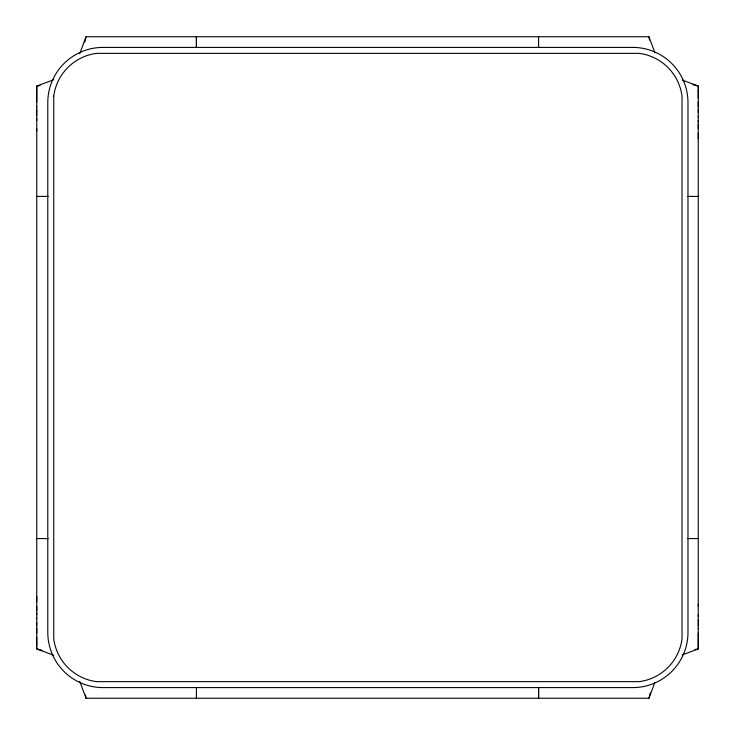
<?xml version="1.0" encoding="UTF-8"?>
<svg xmlns="http://www.w3.org/2000/svg" width="735" height="735" viewBox="0 0 735 735"><rect width="100%" height="100%" fill="white"/><g stroke="black" fill="none" stroke-linecap="round" stroke-linejoin="round"><path stroke-width="1.1" d="M36.75 628.26L36.75 648.968L53.664 655.243M36.75 625.614L36.75 624.75M36.75 623.73L36.75 622.554M36.75 618.659L36.75 613.238M36.75 610.638L36.75 606.393M36.75 601.993L36.75 596.324M36.75 614.589L36.75 106.318M36.75 130.802L36.75 128.607M36.75 120.411L36.75 118.574M36.75 115.248L36.75 113.778M36.75 112.446L36.75 111.27M36.75 110.25L36.75 109.386M36.75 106.74L36.75 86.032L53.664 79.757M196.41 47.031L196.41 36.75L196.41 46.875M682.392 654.857L698.25 648.968L698.25 628.26M698.25 625.614L698.25 624.75M698.25 623.73L698.25 622.554M698.25 621.222L698.25 619.752M698.25 616.426L698.25 614.589M698.25 606.393L698.25 604.198M698.25 628.682L698.25 120.411M698.25 138.676L698.25 133.007M698.25 128.607L698.25 124.362M698.25 121.762L698.25 116.341M698.25 112.446L698.25 111.27M698.25 110.25L698.25 109.386M698.25 106.74L698.25 86.032L682.392 80.143M84.727 42.097L86.032 36.75L648.968 36.75L654.857 52.608M79.757 681.336L86.032 698.25L648.968 698.25L650.273 692.903M79.757 53.664L86.032 36.75M648.968 698.25L654.857 682.392M36.75 86.032L40.048 85.508M694.952 649.492L698.25 648.968M36.75 196.41L48.17 196.41M687.969 196.41L698.25 196.41M36.75 538.59L48.17 538.59M687.969 538.59L698.25 538.59M692.903 84.727L698.25 86.032L698.25 87.401M42.097 650.273L36.75 648.968L36.75 647.599M648.968 36.75L649.492 40.048M85.508 694.952L86.032 698.25M698.25 89.082L698.25 97.847M698.25 101.853L698.25 116.856M698.25 633.147L698.25 648.619M538.59 36.75L538.59 47.031M196.41 687.969L196.41 698.25M36.75 86.381L36.75 101.853M36.75 618.144L36.75 633.147M36.75 637.153L36.75 645.918M538.59 687.969L538.59 698.25L538.59 687.997M53.747 96.11L53.747 638.89A49.658 49.658 0 0 0 96.496 681.639L639.275 681.639A49.658 49.658 0 0 0 682.025 638.89L682.025 96.11A49.658 49.658 0 0 0 639.275 53.361L96.496 53.361A49.658 49.658 0 0 0 53.747 96.11M632.789 47.407L102.973 47.407A55.189 55.189 0 0 0 47.784 102.597L47.784 632.403A55.189 55.189 0 0 0 102.973 687.592L632.789 687.592A55.189 55.189 0 0 0 687.978 632.403L687.978 102.597A55.189 55.189 0 0 0 632.789 47.407"/></g></svg>
